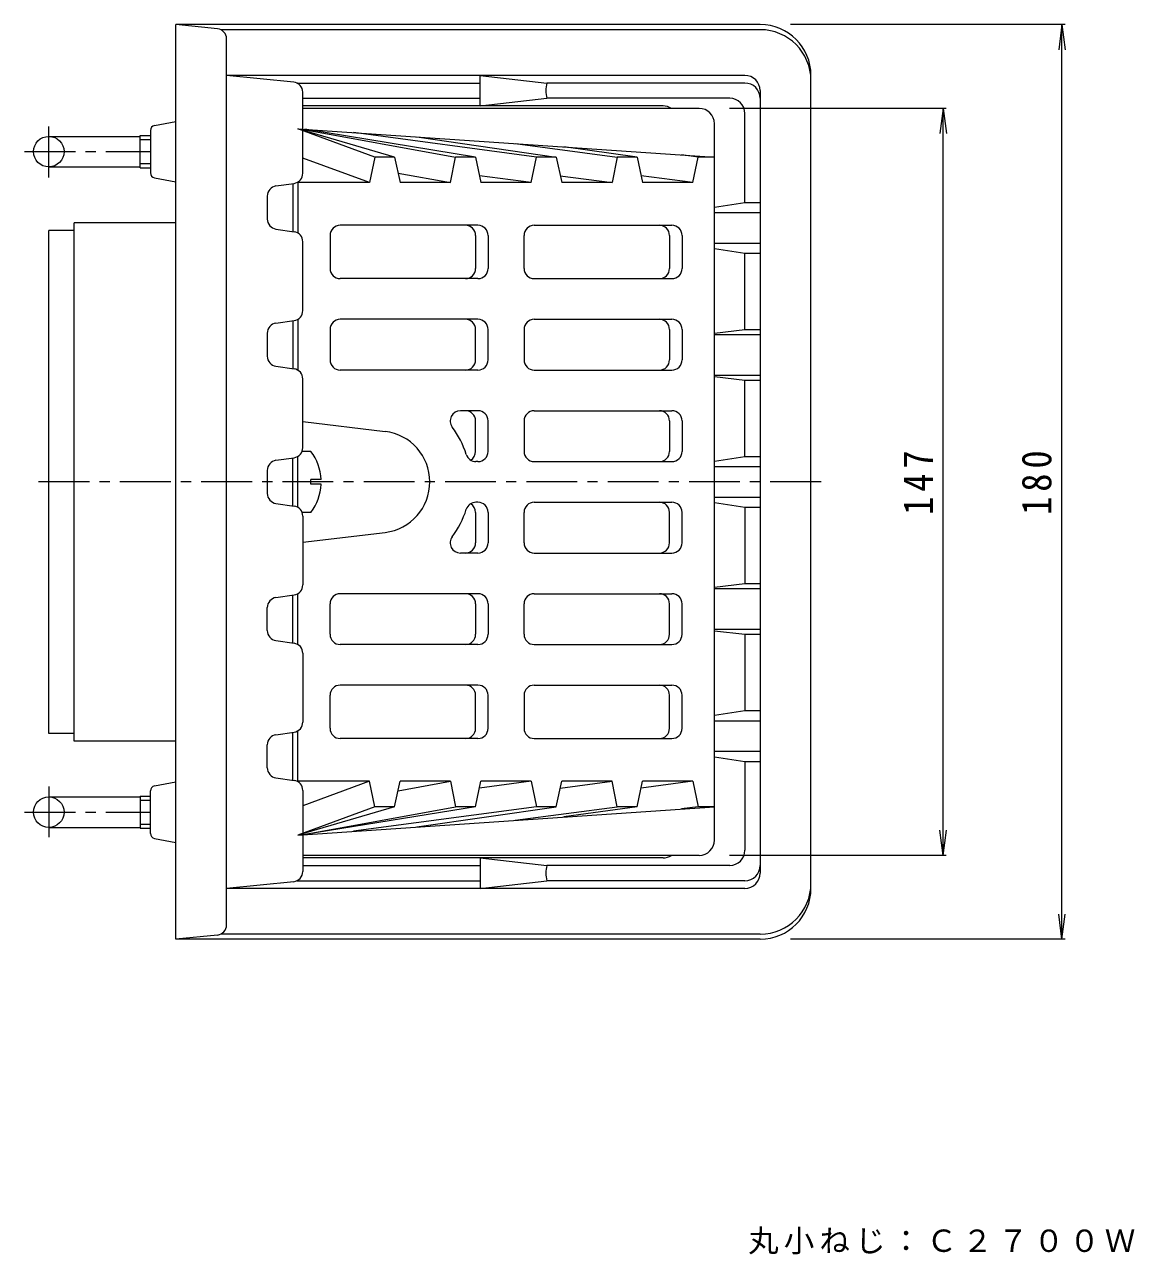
# Model space of a CAD drawing. Units: millimetres, scale not verified. Extents: x -168 to 214, y -274 to 254.
# Drawn here: x -81.3 to 137.1, y 11.7 to 253.8 of the extents above; entities that cross this region are included whole.
import ezdxf

# ---------------------------------------------------------------- set-up
doc = ezdxf.new("R2010")
doc.units = ezdxf.units.MM
doc.header["$LTSCALE"] = 2
doc.linetypes.add('CHAIN1', pattern=[8, 5, -1, 1, -1])
for name, color, linetype, lineweight in [('0-0_通り芯', 3, 'Continuous', 9), ('0-1_躯体', 2, 'Continuous', 9), ('0-2_仕上', 6, 'Continuous', 9), ('0-4_その他', 7, 'Continuous', 9), ('0-E', 7, 'Continuous', 9)]:
    doc.layers.add(name, color=color, linetype=linetype, lineweight=lineweight)
doc.styles.add('ＭＳ ゴシック', font='')
doc.styles.get('ＭＳ ゴシック').set_extended_font_data('MS Gothic')

msp = doc.modelspace()

# ---------------------------------------------------------------- linework, layer by layer
at = {"layer": '0-0_通り芯'}
for p, q in [((-51.571, 73.751), (-51.571, 253.751)), ((63.429, 253.751), (-51.571, 253.751)), ((-43.372, 252.931), (-51.571, 253.751)), ((63.429, 252.751), (-42.721, 252.751)), ((-41.572, 76.561), (-41.572, 250.941)), ((73.428, 83.751), (73.428, 243.751)), ((-56.572, 232.923), (-56.572, 224.578)), ((-55.759, 233.906), (-51.571, 234.703)), ((-76.571, 231.751), (-58.572, 231.751)), ((-58.572, 225.576), (-58.572, 231.926)), ((-58.572, 231.926), (-56.572, 231.926)), ((-58.572, 231.111), (-56.572, 231.111)), ((-76.571, 225.751), (-58.572, 225.751)), ((-58.572, 226.391), (-56.572, 226.391)), ((-58.572, 225.576), (-56.572, 225.576)), ((-55.759, 223.596), (-51.571, 222.799)), ((-76.571, 114.251), (-76.571, 213.251)), ((-71.603, 213.251), (-76.571, 213.251)), ((-51.571, 214.751), (-71.603, 214.751)), ((-71.603, 112.751), (-71.603, 214.751)), ((-71.603, 114.251), (-76.571, 114.251)), ((-51.571, 112.751), (-71.603, 112.751)), ((-55.759, 103.906), (-51.571, 104.703)), ((-76.571, 101.751), (-58.572, 101.751)), ((-58.572, 101.926), (-58.572, 95.576)), ((-58.572, 101.926), (-56.572, 101.926)), ((-56.572, 94.578), (-56.572, 102.924)), ((-58.572, 101.111), (-56.572, 101.111)), ((-76.571, 95.751), (-58.572, 95.751)), ((-58.572, 96.391), (-56.572, 96.391)), ((-58.572, 95.576), (-56.572, 95.576)), ((-55.759, 93.596), (-51.571, 92.799)), ((-43.372, 74.571), (-51.571, 73.751)), ((63.429, 73.751), (-51.571, 73.751)), ((63.429, 74.751), (-42.721, 74.751))]:
    msp.add_line(p, q, dxfattribs=at)
at = {"layer": '0-0_通り芯', "linetype": 'CHAIN1'}
for p, q in [((-76.571, 223.69), (-76.571, 234.123)), ((-81.328, 228.751), (-56.572, 228.751)), ((75.429, 163.751), (-79.987, 163.751)), ((-76.571, 103.812), (-76.571, 93.378)), ((-81.328, 98.751), (-56.572, 98.751))]:
    msp.add_line(p, q, dxfattribs=at)
at = {"layer": '0-0_通り芯'}
for centre in [(-76.571, 228.751), (-76.571, 98.751)]:
    msp.add_circle(centre, 3, dxfattribs=at)
for centre, radius, start, end in [((-43.572, 250.941), 2, 0, 84.28885), ((63.429, 243.751), 10, 0, 90), ((63.429, 242.751), 10, 0, 90), ((-55.571, 232.923), 1, 100.78464, 180), ((-55.571, 224.578), 1, 180, 259.21536), ((-55.571, 102.924), 1, 100.78464, 180), ((-55.571, 94.578), 1, 180, 259.21536), ((63.429, 84.751), 10, 270, 0), ((63.429, 83.751), 10, 270, 0), ((-43.572, 76.561), 2, 275.71123, 0)]:
    msp.add_arc(centre, radius, start, end, dxfattribs=at)
at = {"layer": '0-1_躯体'}
for p, q in [((-28.372, 242.431), (-41.572, 243.751)), ((60.429, 243.751), (-41.572, 243.751)), ((-27.721, 242.251), (8.319, 242.251)), ((60.429, 242.251), (21.429, 242.251)), ((-26.572, 224.486), (-26.572, 240.441)), ((63.429, 240.751), (63.429, 86.751)), ((-26.572, 239.251), (8.319, 239.251)), ((44.319, 237.751), (-26.572, 237.751)), ((8.319, 237.751), (21.429, 239.251)), ((57.429, 239.251), (21.429, 239.251)), ((60.429, 218.751), (60.429, 236.251)), ((-31.854, 221.996), (-28.289, 222.506)), ((-33.571, 220.016), (-33.571, 215.486)), ((54.428, 217.836), (60.429, 218.751)), ((60.429, 218.751), (63.429, 218.751)), ((54.428, 216.751), (63.429, 216.751)), ((-31.854, 213.506), (-28.289, 212.996)), ((-26.572, 197.486), (-26.572, 211.016)), ((54.428, 210.751), (63.429, 210.751)), ((54.428, 209.666), (60.429, 208.751)), ((60.429, 208.751), (63.429, 208.751)), ((60.429, 193.751), (60.429, 208.751)), ((-31.854, 194.996), (-28.289, 195.506)), ((54.428, 193.032), (60.429, 193.751)), ((60.429, 193.751), (63.429, 193.751)), ((-33.571, 193.016), (-33.571, 188.486)), ((54.428, 192.751), (63.429, 192.751)), ((-31.854, 186.506), (-28.289, 185.996)), ((-26.572, 170.486), (-26.572, 184.016)), ((54.428, 184.751), (63.429, 184.751)), ((54.428, 184.47), (60.429, 183.751)), ((60.429, 183.751), (63.429, 183.751)), ((60.429, 168.751), (60.429, 183.751)), ((-31.854, 167.996), (-28.289, 168.506)), ((54.428, 167.836), (60.428, 168.751)), ((60.428, 168.751), (63.429, 168.751)), ((-33.571, 166.016), (-33.571, 161.486)), ((54.428, 166.751), (63.429, 166.751)), ((54.428, 160.751), (63.429, 160.751)), ((-31.854, 159.506), (-28.289, 158.996)), ((54.428, 159.666), (60.429, 158.751)), ((60.429, 158.751), (63.429, 158.751)), ((60.429, 158.751), (60.429, 143.751)), ((-26.572, 157.016), (-26.572, 143.486)), ((54.428, 143.032), (60.429, 143.751)), ((60.429, 143.751), (63.429, 143.751)), ((-31.854, 140.996), (-28.289, 141.506)), ((54.428, 142.751), (63.429, 142.751)), ((-33.571, 134.486), (-33.571, 139.016)), ((54.428, 134.751), (63.429, 134.751)), ((54.428, 134.47), (60.429, 133.751)), ((60.429, 133.751), (63.429, 133.751)), ((60.429, 133.751), (60.429, 118.751)), ((-31.854, 132.506), (-28.289, 131.996)), ((-26.572, 130.016), (-26.572, 116.486)), ((54.428, 117.836), (60.429, 118.751)), ((60.429, 118.751), (63.429, 118.751)), ((54.428, 116.751), (63.429, 116.751)), ((-31.854, 113.996), (-28.289, 114.506)), ((-33.571, 107.486), (-33.571, 112.016)), ((54.428, 110.751), (63.429, 110.751)), ((54.428, 109.666), (60.429, 108.751)), ((60.429, 108.751), (63.429, 108.751)), ((60.429, 108.751), (60.429, 91.251)), ((-31.854, 105.506), (-28.289, 104.996)), ((-26.572, 103.016), (-26.572, 87.061)), ((44.319, 89.751), (-26.572, 89.751)), ((8.319, 89.751), (21.429, 88.251)), ((-26.572, 88.251), (8.319, 88.251)), ((57.429, 88.251), (21.429, 88.251)), ((-28.372, 85.071), (-41.572, 83.751)), ((-27.721, 85.251), (8.319, 85.251)), ((60.429, 85.251), (21.429, 85.251)), ((60.429, 83.751), (-41.572, 83.751))]:
    msp.add_line(p, q, dxfattribs=at)
for points in [[(8.319, 237.751), (8.319, 243.751), (21.429, 242.251)], [(8.319, 89.751), (8.319, 83.751), (21.429, 85.251)]]:
    msp.add_lwpolyline(points, dxfattribs=at)
for centre, radius, start, end in [((-28.572, 240.441), 2, 0, 84.28955), ((27.49, 240.751), 6.244, 166.09993, 193.90007), ((60.429, 240.751), 3, 0, 90), ((60.429, 239.251), 3, 0, 90), ((44.319, 234.751), 3, 56.44051, 90), ((57.429, 236.251), 3, 0, 90), ((-28.572, 224.486), 2, 278.13071, 0), ((-31.571, 220.016), 2, 98.13071, 180), ((-31.571, 215.486), 2, 180, 261.86929), ((-28.572, 211.016), 2, 0, 81.86929), ((-28.572, 197.486), 2, 278.13071, 0), ((-31.571, 193.016), 2, 98.13071, 180), ((-31.571, 188.486), 2, 180, 261.86929), ((-28.572, 184.016), 2, 0, 81.86929), ((-28.572, 170.486), 2, 278.13071, 0), ((-31.571, 166.016), 2, 98.13071, 180), ((-31.571, 161.486), 2, 180, 261.86929), ((-28.572, 157.016), 2, 0, 81.86929), ((-28.572, 143.486), 2, 278.13071, 0), ((-31.571, 139.016), 2, 98.13071, 180), ((-31.571, 134.486), 2, 180, 261.86929), ((-28.572, 130.016), 2, 0, 81.86929), ((-28.572, 116.486), 2, 278.13071, 0), ((-31.571, 112.016), 2, 98.13071, 180), ((-31.571, 107.486), 2, 180, 261.86929), ((-28.572, 103.016), 2, 0, 81.86929), ((44.319, 92.751), 3, 270, 303.55844), ((57.429, 91.251), 3, 270, 0), ((27.49, 86.751), 6.244, 166.09993, 193.90007), ((60.429, 88.251), 3, 270, 0), ((-28.572, 87.061), 2, 275.71045, 0), ((60.429, 86.751), 3, 270, 0)]:
    msp.add_arc(centre, radius, start, end, dxfattribs=at)
at = {"layer": '0-2_仕上'}
for p, q in [((51.428, 237.251), (-26.572, 237.251)), ((-27.572, 233.251), (54.428, 227.679)), ((-8.52, 227.679), (-27.572, 233.251)), ((-12.409, 227.679), (-27.572, 233.251)), ((-26.767, 233.196), (3.501, 227.679)), ((7.39, 227.679), (-26.166, 233.155)), ((19.41, 227.679), (-16.584, 232.504)), ((54.428, 93.251), (54.428, 234.251)), ((-4.118, 231.657), (23.3, 227.679)), ((15.243, 230.342), (35.32, 227.679)), ((-12.409, 227.679), (-13.442, 222.651)), ((-8.52, 227.679), (-12.409, 227.679)), ((-8.52, 227.679), (-7.431, 222.651)), ((2.468, 222.651), (3.501, 227.679)), ((7.39, 227.679), (3.501, 227.679)), ((7.39, 227.679), (8.478, 222.651)), ((18.378, 222.651), (19.41, 227.679)), ((23.3, 227.679), (19.41, 227.679)), ((23.3, 227.679), (24.388, 222.651)), ((39.21, 227.679), (24.821, 229.691)), ((35.32, 227.679), (34.288, 222.651)), ((39.21, 227.679), (35.32, 227.679)), ((39.21, 227.679), (40.298, 222.651)), ((51.23, 227.679), (47.919, 228.121)), ((50.198, 222.651), (51.23, 227.679)), ((54.428, 227.679), (51.23, 227.679)), ((-13.442, 222.651), (-26.572, 227.476)), ((-27.572, 222.753), (-27.572, 212.749)), ((-7.838, 224.53), (2.468, 222.651)), ((18.378, 222.651), (8.183, 224.018)), ((24.096, 224.003), (34.288, 222.651)), ((50.198, 222.651), (40.004, 224.013)), ((-28.571, 222.465), (-28.571, 213.037)), ((-13.442, 222.651), (-27.572, 222.651)), ((2.468, 222.651), (-7.431, 222.651)), ((18.378, 222.651), (8.478, 222.651)), ((34.288, 222.651), (24.388, 222.651)), ((50.198, 222.651), (40.298, 222.651)), ((7.893, 214.251), (-19.208, 214.251)), ((18.964, 214.251), (46.064, 214.251)), ((-21.208, 212.251), (-21.208, 205.751)), ((7.418, 212.251), (7.418, 205.751)), ((9.893, 212.251), (9.893, 205.751)), ((16.964, 205.751), (16.964, 212.251)), ((45.589, 212.251), (45.589, 205.751)), ((48.064, 212.251), (48.064, 205.751)), ((7.893, 203.751), (-19.208, 203.751)), ((18.964, 203.751), (46.064, 203.751)), ((-28.571, 195.465), (-28.571, 186.037)), ((-27.572, 195.753), (-27.572, 185.749)), ((-21.208, 193.751), (-21.208, 187.751)), ((7.893, 195.751), (-19.208, 195.751)), ((7.418, 187.751), (7.418, 193.751)), ((9.893, 187.751), (9.893, 193.751)), ((16.964, 193.751), (16.964, 187.751)), ((18.964, 195.751), (46.064, 195.751)), ((45.589, 193.751), (45.589, 187.751)), ((48.064, 193.751), (48.064, 187.751)), ((7.893, 185.751), (-19.208, 185.751)), ((18.964, 185.751), (46.064, 185.751)), ((7.893, 177.751), (4.428, 177.751)), ((18.964, 177.751), (46.064, 177.751)), ((-26.572, 175.63), (-10.376, 173.679)), ((7.418, 169.751), (7.418, 175.751)), ((9.893, 169.751), (9.893, 175.751)), ((16.964, 175.751), (16.964, 169.751)), ((45.589, 175.751), (45.589, 169.751)), ((48.064, 175.751), (48.064, 169.751)), ((-28.571, 159.037), (-28.571, 168.465)), ((-27.572, 158.749), (-27.572, 168.753)), ((7.893, 167.751), (7.507, 167.751)), ((18.964, 167.751), (46.064, 167.751)), ((7.893, 159.751), (7.507, 159.751)), ((18.964, 159.751), (46.064, 159.751)), ((7.418, 157.751), (7.418, 151.751)), ((9.893, 157.751), (9.893, 151.751)), ((16.964, 151.751), (16.964, 157.751)), ((45.589, 151.751), (45.589, 157.751)), ((48.064, 151.751), (48.064, 157.751)), ((-26.572, 151.872), (-10.376, 153.823)), ((7.893, 149.751), (4.428, 149.751)), ((18.964, 149.751), (46.064, 149.751)), ((-28.571, 132.037), (-28.571, 141.465)), ((-27.572, 131.749), (-27.572, 141.753)), ((7.893, 141.751), (-19.208, 141.751)), ((18.964, 141.751), (46.064, 141.751)), ((-21.208, 133.751), (-21.208, 139.751)), ((7.418, 139.751), (7.418, 133.751)), ((9.893, 139.751), (9.893, 133.751)), ((16.964, 133.751), (16.964, 139.751)), ((45.589, 133.751), (45.589, 139.751)), ((48.064, 133.751), (48.064, 139.751)), ((7.893, 131.751), (-19.208, 131.751)), ((18.964, 131.751), (46.064, 131.751)), ((7.893, 123.751), (-19.208, 123.751)), ((18.964, 123.751), (46.064, 123.751)), ((-21.208, 115.251), (-21.208, 121.751)), ((7.418, 115.251), (7.418, 121.751)), ((9.893, 115.251), (9.893, 121.751)), ((16.964, 121.751), (16.964, 115.251)), ((45.589, 115.251), (45.589, 121.751)), ((48.064, 115.251), (48.064, 121.751)), ((-28.571, 105.037), (-28.571, 114.465)), ((-27.572, 104.749), (-27.572, 114.753)), ((7.893, 113.251), (-19.208, 113.251)), ((18.964, 113.251), (46.064, 113.251)), ((-13.442, 104.851), (-27.572, 104.851)), ((-13.442, 104.851), (-26.572, 100.026)), ((-12.409, 99.823), (-13.442, 104.851)), ((-8.52, 99.823), (-7.431, 104.851)), ((-7.838, 102.972), (2.468, 104.851)), ((2.468, 104.851), (-7.431, 104.851)), ((2.468, 104.851), (3.501, 99.823)), ((7.39, 99.823), (8.478, 104.851)), ((18.378, 104.851), (8.183, 103.484)), ((18.378, 104.851), (8.478, 104.851)), ((18.378, 104.851), (19.41, 99.823)), ((23.3, 99.823), (24.388, 104.851)), ((24.096, 103.499), (34.288, 104.851)), ((34.288, 104.851), (24.388, 104.851)), ((35.32, 99.823), (34.288, 104.851)), ((39.21, 99.823), (40.298, 104.851)), ((50.198, 104.851), (40.004, 103.489)), ((50.198, 104.851), (40.298, 104.851)), ((50.198, 104.851), (51.23, 99.823)), ((-27.572, 94.251), (54.428, 99.823)), ((-8.52, 99.823), (-27.572, 94.251)), ((-12.409, 99.823), (-27.572, 94.251)), ((-26.767, 94.306), (3.501, 99.823)), ((7.39, 99.823), (-26.166, 94.347)), ((19.41, 99.823), (-16.584, 94.998)), ((-8.52, 99.823), (-12.409, 99.823)), ((-4.118, 95.845), (23.3, 99.823)), ((7.39, 99.823), (3.501, 99.823)), ((15.243, 97.16), (35.32, 99.823)), ((23.3, 99.823), (19.41, 99.823)), ((39.21, 99.823), (24.821, 97.811)), ((39.21, 99.823), (35.32, 99.823)), ((51.23, 99.823), (47.919, 99.381)), ((54.428, 99.823), (51.23, 99.823)), ((51.428, 90.251), (-26.572, 90.251))]:
    msp.add_line(p, q, dxfattribs=at)
at = {"layer": '0-2_仕上', "color": 4}
for p, q in [((-24.972, 169.751), (-26.711, 169.751)), ((-24.972, 163.272), (-24.972, 164.23)), ((-22.983, 164.23), (-24.972, 164.23)), ((-22.983, 163.272), (-24.972, 163.272)), ((-24.972, 157.751), (-26.711, 157.751))]:
    msp.add_line(p, q, dxfattribs=at)
at = {"layer": '0-2_仕上'}
for centre, radius, start, end in [((51.428, 234.251), 3, 0, 90), ((-19.208, 212.251), 2, 90, 180), ((5.418, 212.251), 2, 0, 90), ((7.893, 212.251), 2, 0, 90), ((18.964, 212.251), 2, 90, 180), ((43.589, 212.251), 2, 0, 90), ((46.064, 212.251), 2, 0, 90), ((-19.208, 205.751), 2, 180, 270), ((5.418, 205.751), 2, 270, 0), ((7.893, 205.751), 2, 270, 0), ((18.964, 205.751), 2, 180, 270), ((43.589, 205.751), 2, 270, 0), ((46.064, 205.751), 2, 270, 0), ((-19.208, 193.751), 2, 90, 180), ((5.418, 193.751), 2, 0, 90), ((7.893, 193.751), 2, 0, 90), ((18.964, 193.751), 2, 90, 180), ((43.589, 193.751), 2, 0, 90), ((46.064, 193.751), 2, 0, 90), ((-19.208, 187.751), 2, 180, 270), ((5.418, 187.751), 2, 270, 0), ((7.893, 187.751), 2, 270, 0), ((18.964, 187.751), 2, 180, 270), ((43.589, 187.751), 2, 270, 0), ((46.064, 187.751), 2, 270, 0), ((4.428, 175.751), 2, 90, 216.87004), ((5.418, 175.751), 2, 0, 90), ((7.893, 175.751), 2, 0, 90), ((18.964, 175.751), 2, 90, 180), ((43.589, 175.751), 2, 0, 90), ((46.064, 175.751), 2, 0, 90), ((-11.572, 163.751), 18, 17.45766, 36.8699), ((-11.572, 163.751), 10, 276.87036, 83.13005), ((5.418, 169.751), 2, 301.48555, 0), ((7.893, 169.751), 2, 270, 0), ((18.964, 169.751), 2, 180, 270), ((43.589, 169.751), 2, 270, 0), ((46.064, 169.751), 2, 270, 0), ((7.507, 169.751), 2, 197.45796, 270), ((7.507, 157.751), 2, 90, 162.54204), ((7.893, 157.751), 2, 0, 90), ((18.964, 157.751), 2, 90, 180), ((43.589, 157.751), 2, 0, 90), ((46.064, 157.751), 2, 0, 90), ((-11.572, 163.751), 18, 323.1301, 342.54234), ((5.418, 157.751), 2, 0, 58.51445), ((4.428, 151.751), 2, 143.12996, 270), ((5.418, 151.751), 2, 270, 0), ((7.893, 151.751), 2, 270, 0), ((18.964, 151.751), 2, 180, 270), ((43.589, 151.751), 2, 270, 0), ((46.064, 151.751), 2, 270, 0), ((-19.208, 139.751), 2, 90, 180), ((5.418, 139.751), 2, 0, 90), ((7.893, 139.751), 2, 0, 90), ((18.964, 139.751), 2, 90, 180), ((43.589, 139.751), 2, 0, 90), ((46.064, 139.751), 2, 0, 90), ((-19.208, 133.751), 2, 180, 270), ((5.418, 133.751), 2, 270, 0), ((7.893, 133.751), 2, 270, 0), ((18.964, 133.751), 2, 180, 270), ((43.589, 133.751), 2, 270, 0), ((46.064, 133.751), 2, 270, 0), ((-19.208, 121.751), 2, 90, 180), ((5.418, 121.751), 2, 0, 90), ((7.893, 121.751), 2, 0, 90), ((18.964, 121.751), 2, 90, 180), ((43.589, 121.751), 2, 0, 90), ((46.064, 121.751), 2, 0, 90), ((-19.208, 115.251), 2, 180, 270), ((5.418, 115.251), 2, 270, 0), ((7.893, 115.251), 2, 270, 0), ((18.964, 115.251), 2, 180, 270), ((43.589, 115.251), 2, 270, 0), ((46.064, 115.251), 2, 270, 0), ((51.428, 93.251), 3, 270, 0)]:
    msp.add_arc(centre, radius, start, end, dxfattribs=at)
at = {"layer": '0-2_仕上', "color": 4}
for start, end in [(2.74535, 36.86935), (323.13013, 357.25409)]:
    msp.add_arc((-32.972, 163.751), 10, start, end, dxfattribs=at)
at = {"layer": '0-4_その他'}
for p, q in [((123.43, 253.751), (69.429, 253.751)), ((122.83, 253.751), (122.178, 248.794)), ((122.83, 73.751), (122.83, 253.751)), ((122.83, 253.751), (123.483, 248.794)), ((100.042, 237.251), (57.428, 237.251)), ((99.442, 237.251), (98.789, 232.294)), ((99.442, 90.251), (99.442, 237.251)), ((99.442, 237.251), (100.094, 232.294)), ((99.442, 90.251), (98.789, 95.208)), ((99.442, 90.251), (100.094, 95.208)), ((100.042, 90.251), (57.428, 90.251)), ((122.83, 73.751), (122.178, 78.708)), ((122.83, 73.751), (123.483, 78.708)), ((123.43, 73.751), (69.429, 73.751))]:
    msp.add_line(p, q, dxfattribs=at)

# ---------------------------------------------------------------- texts
at = {"layer": '0-4_その他', "color": 2, "char_height": 5.865, "attachment_point": 7, "rotation": 90, "style": 'ＭＳ ゴシック'}
for s, insert in [('\\T1.27;\\W0.9;147', (97.442, 157.251)), ('\\T1.27;\\W0.9;180', (120.83, 157.251))]:
    msp.add_mtext(s, dxfattribs=dict(at, insert=insert))
at = {"layer": '0-E', "insert": (61.063, 11.714), "char_height": 4.399, "attachment_point": 7, "style": 'ＭＳ ゴシック'}
msp.add_mtext('\\T1.17;丸小ねじ：Ｃ２７００Ｗ', dxfattribs=at)

doc.saveas('drawing.dxf')
